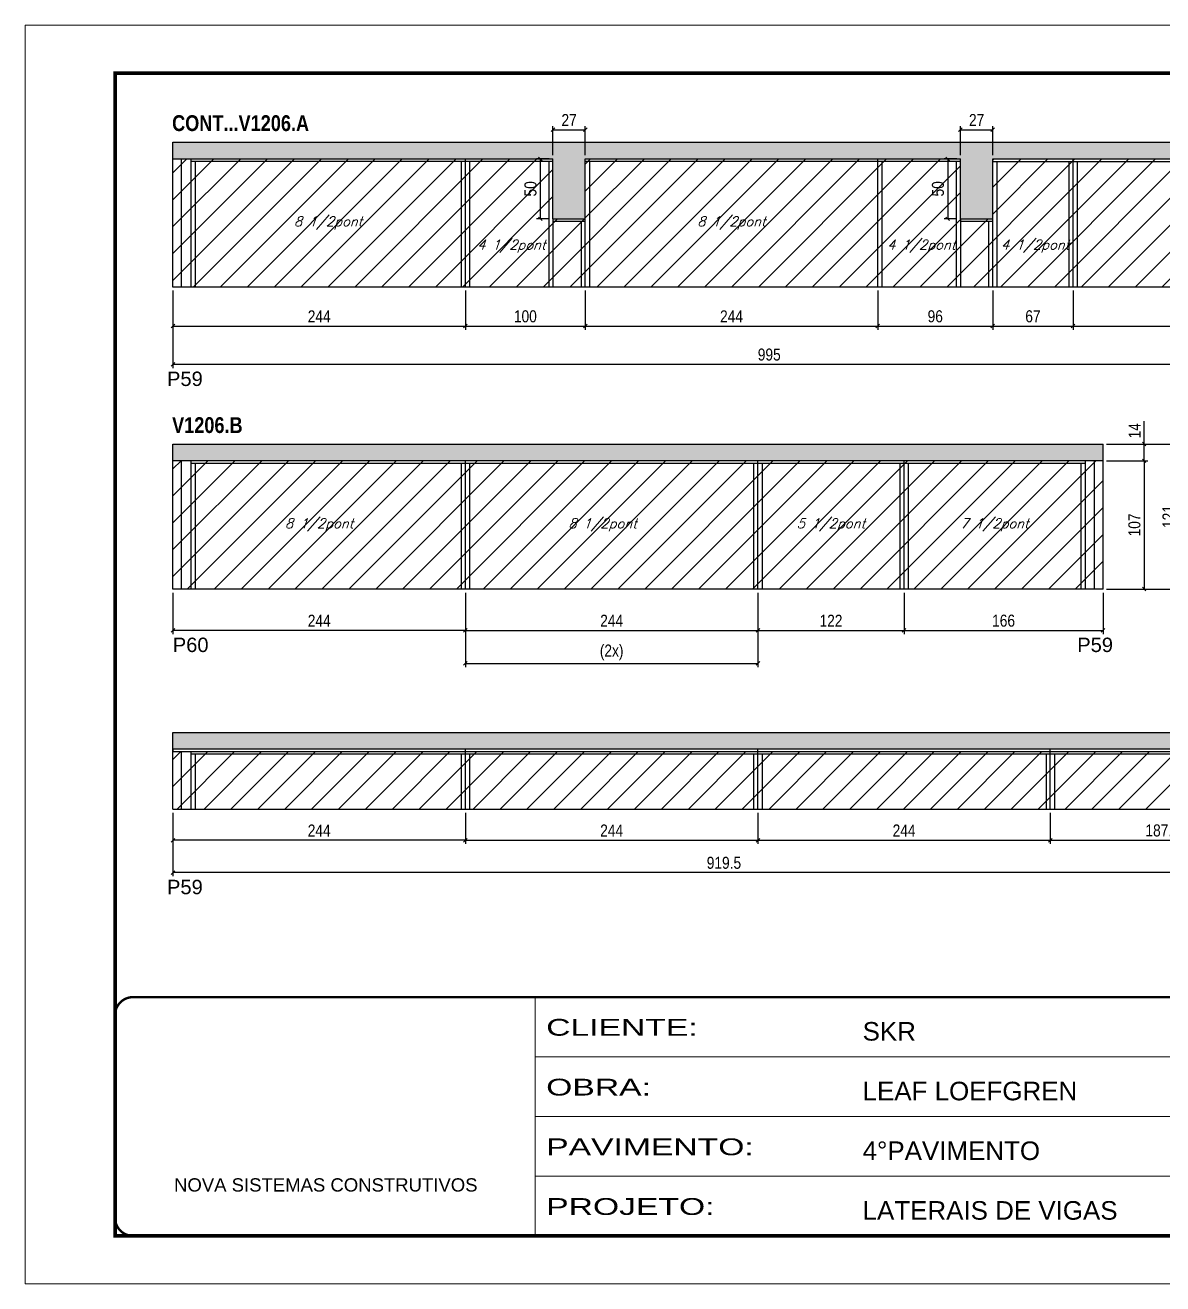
# Model space of a CAD drawing. Extents: x 3309 to 9563, y -2522 to 14608.
# Drawn here: x 3309 to 4259, y 10112 to 11162 of the extents above; entities that cross this region are included whole.
import ezdxf

# ---------------------------------------------------------------- set-up
doc = ezdxf.new("R2010")
doc.units = 0
doc.linetypes.add('CONTINUO', pattern=[0])
doc.linetypes.add('DASHED', pattern=[0.75, 0.5, -0.25])
for name, color, linetype in [('5', 5, 'Continuous'), ('COTA', 241, 'Continuous'), ('NOMENCLATURA', 7, 'Continuous'), ('Painéis', 200, 'Continuous'), ('SARR_2.2x7', 40, 'Continuous'), ('SARR_3.5x7', 81, 'Continuous'), ('texto', 7, 'Continuous')]:
    doc.layers.add(name, color=color, linetype=linetype)
for name, color, linetype, lineweight in [('Folhas', 255, 'Continuous', 9), ('Hachura', 251, 'Continuous', 9), ('SARRAFO DE PRESSAO', 251, 'DASHED', 9)]:
    doc.layers.add(name, color=color, linetype=linetype, lineweight=lineweight)
doc.styles.add('ARIAL', font='arial.ttf')
doc.styles.add('COTA TECNICA', font='techl___.ttf', dxfattribs={"height": 10})
doc.styles.add('Romans', font='romans.shx')
doc.styles.get("Standard").update_dxf_attribs({"font": 'arial.ttf'})
doc.styles.add('TECNICA', font='techb___.ttf', dxfattribs={"height": 10})
doc.styles.add('Tecnologia', font='')
doc.styles.get('Tecnologia').set_extended_font_data('Forgotten Futurist')
doc.dimstyles.new('PAINEL', dxfattribs={"dimtxt": 10, "dimasz": 3, "dimexe": 3, "dimexo": 3, "dimgap": 3, "dimtad": 1, "dimdec": 1, "dimzin": 12, "dimdsep": 46, "dimtxsty": 'COTA TECNICA', "dimblk1": 'OBLIQUE', "dimblk2": 'OBLIQUE', "dimsah": 1, "dimcen": 0.9, "dimclrd": 4, "dimclre": 4, "dimclrt": 240, "dimadec": 1, "dimazin": 3, "dimtfac": 1, "dimtdec": 1, "dimtmove": 0, "dimatfit": 3, "dimfxl": 1, "dimtolj": 1, "dimtzin": 12, "dimarcsym": 0})
pattern_1 = [(45, (-3183.5, 0), (-11.22532, 11.22532), [])]

# ---------------------------------------------------------------- blocks, each defined once
blk = doc.blocks.new('9999999999')
at = {"color": 30, "linetype": 'CONTINUO'}
for p, q in [((98564.6, 34230.2), (98564.6, 34429.4)), ((98564.6, 34379.6), (99584, 34379.6)), ((98564.6, 34329.8), (99488, 34329.8)), ((98564.6, 34280), (99488, 34280))]:
    blk.add_line(p, q, dxfattribs=at)
at = {"color": 30, "linetype": 'CONTINUO', "const_width": 2}
blk.add_lwpolyline([(99584, 34230.2), (99584, 34414.4, 0.414214), (99569, 34429.4), (98229, 34429.4, 0.414214), (98214, 34414.4), (98214, 34245.2, 0.414214), (98229, 34230.2), (99584, 34230.2)], format="xyb", dxfattribs=at)
at = {"layer": 'Folhas'}
blk.add_lwpolyline([(98139, 34190.2), (99624, 34190.2), (99624, 35240.2), (98139, 35240.2)], close=True, dxfattribs=at)
at = {"layer": 'Folhas', "color": 30, "const_width": 3}
blk.add_lwpolyline([(98214, 34230.2), (99584, 34230.2), (99584, 35200.2), (98214, 35200.2)], close=True, dxfattribs=at)
at = {"color": 7, "linetype": 'Continuous', "ltscale": 5, "style": 'ARIAL'}
for s, height, p in [('SKR', 15.48, (98837.7, 34393.1)), ('LEAF LOEFGREN', 15.483, (98837.7, 34343.3)), ('4°PAVIMENTO', 15.483, (98837.7, 34293.5)), ('NOVA SISTEMAS CONSTRUTIVOS', 11.059, (98263.2, 34267.2)), ('LATERAIS DE VIGAS', 15.483, (98837.7, 34243.7))]:
    blk.add_text(s, height=height, dxfattribs=at).set_placement(p)
at = {"layer": 'Folhas', "color": 7, "style": 'Tecnologia', "width": 1.5}
for s, p in [('CLIENTE:', (98573.7, 34397.2)), ('OBRA:', (98573.7, 34347.3)), ('PAVIMENTO:', (98573.7, 34297.5)), ('PROJETO:', (98573.7, 34247.7))]:
    blk.add_text(s, height=14, dxfattribs=at).set_placement(p)
blk = doc.blocks.new('_Oblique')
at = {"color": 0, "linetype": 'ByBlock', "lineweight": -2}
blk.add_line((-0.5, -0.5), (0.5, 0.5), dxfattribs=at)
blk = doc.blocks.new('*D306')
at = {"layer": 'COTA', "color": 4, "lineweight": -2, "transparency": 16777216}
for p, q in [((3432.7, 10940.7), (3432.7, 10908.1)), ((3676.7, 10940.7), (3676.7, 10908.1)), ((3432.7, 10911.1), (3676.7, 10911.1))]:
    blk.add_line(p, q, dxfattribs=at)
at = {"layer": 'Defpoints', "color": 0, "transparency": 16777216}
for p in [(3432.7, 10943.7), (3676.7, 10943.7), (3676.7, 10911.1)]:
    blk.add_point(p, dxfattribs=at)
at = {"layer": 'COTA', "color": 4, "lineweight": -2, "transparency": 16777216, "xscale": 3, "yscale": 3, "zscale": 3, "rotation": 180}
blk.add_blockref('_Oblique', (3432.7, 10911.1), dxfattribs=at)
at = {"layer": 'COTA', "color": 4, "lineweight": -2, "transparency": 16777216, "xscale": 3, "yscale": 3, "zscale": 3}
blk.add_blockref('_Oblique', (3676.7, 10911.1), dxfattribs=at)
at = {"layer": 'COTA', "color": 240, "transparency": 16777216, "insert": (3554.7, 10919.2), "char_height": 10, "attachment_point": 5, "style": 'COTA TECNICA'}
blk.add_mtext('\\A1;244', dxfattribs=at)
blk = doc.blocks.new('*D307')
at = {"layer": 'COTA', "color": 4, "lineweight": -2, "transparency": 16777216}
for p, q in [((3676.7, 10940.7), (3676.7, 10908.1)), ((3776.7, 10940.7), (3776.7, 10908.1)), ((3676.7, 10911.1), (3776.7, 10911.1))]:
    blk.add_line(p, q, dxfattribs=at)
at = {"layer": 'Defpoints', "color": 0, "transparency": 16777216}
for p in [(3676.7, 10943.7), (3776.7, 10943.7), (3776.7, 10911.1)]:
    blk.add_point(p, dxfattribs=at)
at = {"layer": 'COTA', "color": 4, "lineweight": -2, "transparency": 16777216, "xscale": 3, "yscale": 3, "zscale": 3, "rotation": 180}
blk.add_blockref('_Oblique', (3676.7, 10911.1), dxfattribs=at)
at = {"layer": 'COTA', "color": 4, "lineweight": -2, "transparency": 16777216, "xscale": 3, "yscale": 3, "zscale": 3}
blk.add_blockref('_Oblique', (3776.7, 10911.1), dxfattribs=at)
at = {"layer": 'COTA', "color": 240, "transparency": 16777216, "insert": (3726.7, 10919.2), "char_height": 10, "attachment_point": 5, "style": 'COTA TECNICA'}
blk.add_mtext('\\A1;100', dxfattribs=at)
blk = doc.blocks.new('*D308')
at = {"layer": 'COTA', "color": 4, "lineweight": -2, "transparency": 16777216}
for p, q in [((3776.7, 10940.7), (3776.7, 10908.1)), ((4020.7, 10940.7), (4020.7, 10908.1)), ((3776.7, 10911.1), (4020.7, 10911.1))]:
    blk.add_line(p, q, dxfattribs=at)
at = {"layer": 'Defpoints', "color": 0, "transparency": 16777216}
for p in [(3776.7, 10943.7), (4020.7, 10943.7), (4020.7, 10911.1)]:
    blk.add_point(p, dxfattribs=at)
at = {"layer": 'COTA', "color": 4, "lineweight": -2, "transparency": 16777216, "xscale": 3, "yscale": 3, "zscale": 3, "rotation": 180}
blk.add_blockref('_Oblique', (3776.7, 10911.1), dxfattribs=at)
at = {"layer": 'COTA', "color": 4, "lineweight": -2, "transparency": 16777216, "xscale": 3, "yscale": 3, "zscale": 3}
blk.add_blockref('_Oblique', (4020.7, 10911.1), dxfattribs=at)
at = {"layer": 'COTA', "color": 240, "transparency": 16777216, "insert": (3898.7, 10919.2), "char_height": 10, "attachment_point": 5, "style": 'COTA TECNICA'}
blk.add_mtext('\\A1;244', dxfattribs=at)
blk = doc.blocks.new('*D309')
at = {"layer": 'COTA', "color": 4, "lineweight": -2, "transparency": 16777216}
for p, q in [((4020.7, 10940.7), (4020.7, 10908.1)), ((4116.7, 10940.7), (4116.7, 10908.1)), ((4020.7, 10911.1), (4116.7, 10911.1))]:
    blk.add_line(p, q, dxfattribs=at)
at = {"layer": 'Defpoints', "color": 0, "transparency": 16777216}
for p in [(4020.7, 10943.7), (4116.7, 10943.7), (4116.7, 10911.1)]:
    blk.add_point(p, dxfattribs=at)
at = {"layer": 'COTA', "color": 4, "lineweight": -2, "transparency": 16777216, "xscale": 3, "yscale": 3, "zscale": 3, "rotation": 180}
blk.add_blockref('_Oblique', (4020.7, 10911.1), dxfattribs=at)
at = {"layer": 'COTA', "color": 4, "lineweight": -2, "transparency": 16777216, "xscale": 3, "yscale": 3, "zscale": 3}
blk.add_blockref('_Oblique', (4116.7, 10911.1), dxfattribs=at)
at = {"layer": 'COTA', "color": 240, "transparency": 16777216, "insert": (4068.7, 10919.2), "char_height": 10, "attachment_point": 5, "style": 'COTA TECNICA'}
blk.add_mtext('\\A1;96', dxfattribs=at)
blk = doc.blocks.new('*D310')
at = {"layer": 'COTA', "color": 4, "lineweight": -2, "transparency": 16777216}
for p, q in [((4116.7, 10940.7), (4116.7, 10908.1)), ((4183.7, 10940.7), (4183.7, 10908.1)), ((4116.7, 10911.1), (4183.7, 10911.1))]:
    blk.add_line(p, q, dxfattribs=at)
at = {"layer": 'Defpoints', "color": 0, "transparency": 16777216}
for p in [(4116.7, 10943.7), (4183.7, 10943.7), (4183.7, 10911.1)]:
    blk.add_point(p, dxfattribs=at)
at = {"layer": 'COTA', "color": 4, "lineweight": -2, "transparency": 16777216, "xscale": 3, "yscale": 3, "zscale": 3, "rotation": 180}
blk.add_blockref('_Oblique', (4116.7, 10911.1), dxfattribs=at)
at = {"layer": 'COTA', "color": 4, "lineweight": -2, "transparency": 16777216, "xscale": 3, "yscale": 3, "zscale": 3}
blk.add_blockref('_Oblique', (4183.7, 10911.1), dxfattribs=at)
at = {"layer": 'COTA', "color": 240, "transparency": 16777216, "insert": (4150.2, 10919.2), "char_height": 10, "attachment_point": 5, "style": 'COTA TECNICA'}
blk.add_mtext('\\A1;67', dxfattribs=at)
blk = doc.blocks.new('*D311')
at = {"layer": 'COTA', "color": 4, "lineweight": -2, "transparency": 16777216}
for p, q in [((4183.7, 10940.7), (4183.7, 10908.1)), ((4427.7, 10940.7), (4427.7, 10908.1)), ((4183.7, 10911.1), (4427.7, 10911.1))]:
    blk.add_line(p, q, dxfattribs=at)
at = {"layer": 'Defpoints', "color": 0, "transparency": 16777216}
for p in [(4183.7, 10943.7), (4427.7, 10943.7), (4427.7, 10911.1)]:
    blk.add_point(p, dxfattribs=at)
at = {"layer": 'COTA', "color": 4, "lineweight": -2, "transparency": 16777216, "xscale": 3, "yscale": 3, "zscale": 3, "rotation": 180}
blk.add_blockref('_Oblique', (4183.7, 10911.1), dxfattribs=at)
at = {"layer": 'COTA', "color": 4, "lineweight": -2, "transparency": 16777216, "xscale": 3, "yscale": 3, "zscale": 3}
blk.add_blockref('_Oblique', (4427.7, 10911.1), dxfattribs=at)
at = {"layer": 'COTA', "color": 240, "transparency": 16777216, "insert": (4305.7, 10919.2), "char_height": 10, "attachment_point": 5, "style": 'COTA TECNICA'}
blk.add_mtext('\\A1;244', dxfattribs=at)
blk = doc.blocks.new('*D312')
at = {"layer": 'COTA', "color": 4, "lineweight": -2, "transparency": 16777216}
for p, q in [((3432.7, 10940.7), (3432.7, 10876.1)), ((4427.7, 10940.7), (4427.7, 10876.1)), ((4427.7, 10879.1), (3432.7, 10879.1))]:
    blk.add_line(p, q, dxfattribs=at)
at = {"layer": 'Defpoints', "color": 0, "transparency": 16777216}
for p in [(3432.7, 10943.7), (4427.7, 10943.7), (3432.7, 10879.1)]:
    blk.add_point(p, dxfattribs=at)
at = {"layer": 'COTA', "color": 4, "lineweight": -2, "transparency": 16777216, "xscale": 3, "yscale": 3, "zscale": 3, "rotation": 180}
blk.add_blockref('_Oblique', (3432.7, 10879.1), dxfattribs=at)
at = {"layer": 'COTA', "color": 4, "lineweight": -2, "transparency": 16777216, "xscale": 3, "yscale": 3, "zscale": 3}
blk.add_blockref('_Oblique', (4427.7, 10879.1), dxfattribs=at)
at = {"layer": 'COTA', "color": 240, "transparency": 16777216, "insert": (3930.2, 10887.3), "char_height": 10, "attachment_point": 5, "style": 'COTA TECNICA'}
blk.add_mtext('\\A1;995', dxfattribs=at)
blk = doc.blocks.new('*D316')
at = {"layer": 'COTA', "color": 4, "lineweight": -2, "transparency": 16777216}
for p, q in [((3749.7, 11053.6), (3749.7, 11077.9)), ((3776.7, 11053.6), (3776.7, 11077.9)), ((3749.7, 11074.9), (3776.7, 11074.9))]:
    blk.add_line(p, q, dxfattribs=at)
at = {"layer": 'Defpoints', "color": 0, "transparency": 16777216}
for p in [(3776.7, 11074.9), (3749.7, 11050.6), (3776.7, 11050.6)]:
    blk.add_point(p, dxfattribs=at)
at = {"layer": 'COTA', "color": 4, "lineweight": -2, "transparency": 16777216, "xscale": 3, "yscale": 3, "zscale": 3, "rotation": 180}
blk.add_blockref('_Oblique', (3749.7, 11074.9), dxfattribs=at)
at = {"layer": 'COTA', "color": 4, "lineweight": -2, "transparency": 16777216, "xscale": 3, "yscale": 3, "zscale": 3}
blk.add_blockref('_Oblique', (3776.7, 11074.9), dxfattribs=at)
at = {"layer": 'COTA', "color": 240, "transparency": 16777216, "insert": (3763.2, 11083), "char_height": 10, "attachment_point": 5, "style": 'COTA TECNICA'}
blk.add_mtext('\\A1;27', dxfattribs=at)
blk = doc.blocks.new('*D317')
at = {"layer": 'COTA', "color": 4, "lineweight": -2, "transparency": 16777216}
for p, q in [((3746.7, 11050.6), (3736.1, 11050.6)), ((3739.1, 11050.6), (3739.1, 11000.6)), ((3746.7, 11000.6), (3736.1, 11000.6))]:
    blk.add_line(p, q, dxfattribs=at)
at = {"layer": 'Defpoints', "color": 0, "transparency": 16777216}
for p in [(3749.7, 11050.6), (3739.1, 11000.6), (3749.7, 11000.6)]:
    blk.add_point(p, dxfattribs=at)
at = {"layer": 'COTA', "color": 4, "lineweight": -2, "transparency": 16777216, "xscale": 3, "yscale": 3, "zscale": 3}
for p, rotation in [((3739.1, 11050.6), 90), ((3739.1, 11000.6), 270)]:
    blk.add_blockref('_Oblique', p, dxfattribs=dict(at, rotation=rotation))
at = {"layer": 'COTA', "color": 240, "transparency": 16777216, "insert": (3731, 11025.6), "char_height": 10, "attachment_point": 5, "rotation": 90, "style": 'COTA TECNICA'}
blk.add_mtext('\\A1;50', dxfattribs=at)
blk = doc.blocks.new('*D318')
at = {"layer": 'COTA', "color": 4, "lineweight": -2, "transparency": 16777216}
for p, q in [((4089.7, 11053.6), (4089.7, 11077.9)), ((4116.7, 11053.6), (4116.7, 11077.9)), ((4089.7, 11074.9), (4116.7, 11074.9))]:
    blk.add_line(p, q, dxfattribs=at)
at = {"layer": 'Defpoints', "color": 0, "transparency": 16777216}
for p in [(4116.7, 11074.9), (4089.7, 11050.6), (4116.7, 11050.6)]:
    blk.add_point(p, dxfattribs=at)
at = {"layer": 'COTA', "color": 4, "lineweight": -2, "transparency": 16777216, "xscale": 3, "yscale": 3, "zscale": 3, "rotation": 180}
blk.add_blockref('_Oblique', (4089.7, 11074.9), dxfattribs=at)
at = {"layer": 'COTA', "color": 4, "lineweight": -2, "transparency": 16777216, "xscale": 3, "yscale": 3, "zscale": 3}
blk.add_blockref('_Oblique', (4116.7, 11074.9), dxfattribs=at)
at = {"layer": 'COTA', "color": 240, "transparency": 16777216, "insert": (4103.2, 11083), "char_height": 10, "attachment_point": 5, "style": 'COTA TECNICA'}
blk.add_mtext('\\A1;27', dxfattribs=at)
blk = doc.blocks.new('*D319')
at = {"layer": 'COTA', "color": 4, "lineweight": -2, "transparency": 16777216}
for p, q in [((4086.7, 11050.6), (4076.1, 11050.6)), ((4079.1, 11050.6), (4079.1, 11000.6)), ((4086.7, 11000.6), (4076.1, 11000.6))]:
    blk.add_line(p, q, dxfattribs=at)
at = {"layer": 'Defpoints', "color": 0, "transparency": 16777216}
for p in [(4089.7, 11050.6), (4079.1, 11000.6), (4089.7, 11000.6)]:
    blk.add_point(p, dxfattribs=at)
at = {"layer": 'COTA', "color": 4, "lineweight": -2, "transparency": 16777216, "xscale": 3, "yscale": 3, "zscale": 3}
for p, rotation in [((4079.1, 11050.6), 90), ((4079.1, 11000.6), 270)]:
    blk.add_blockref('_Oblique', p, dxfattribs=dict(at, rotation=rotation))
at = {"layer": 'COTA', "color": 240, "transparency": 16777216, "insert": (4071, 11025.6), "char_height": 10, "attachment_point": 5, "rotation": 90, "style": 'COTA TECNICA'}
blk.add_mtext('\\A1;50', dxfattribs=at)
blk = doc.blocks.new('*D320')
at = {"layer": 'COTA', "color": 4, "linetype": 'ByBlock', "lineweight": -2, "transparency": 16777216}
for p, q in [((3432.7, 10688.7), (3432.7, 10654.2)), ((3676.7, 10688.7), (3676.7, 10654.2)), ((3676.7, 10657.2), (3432.7, 10657.2))]:
    blk.add_line(p, q, dxfattribs=at)
at = {"layer": 'Defpoints', "color": 0, "linetype": 'ByBlock', "transparency": 16777216}
for p in [(3432.7, 10691.7), (3676.7, 10691.7), (3432.7, 10657.2)]:
    blk.add_point(p, dxfattribs=at)
at = {"layer": 'COTA', "color": 4, "linetype": 'ByBlock', "lineweight": -2, "transparency": 16777216, "xscale": 3, "yscale": 3, "zscale": 3, "rotation": 180}
blk.add_blockref('_Oblique', (3432.7, 10657.2), dxfattribs=at)
at = {"layer": 'COTA', "color": 4, "linetype": 'ByBlock', "lineweight": -2, "transparency": 16777216, "xscale": 3, "yscale": 3, "zscale": 3}
blk.add_blockref('_Oblique', (3676.7, 10657.2), dxfattribs=at)
at = {"layer": 'COTA', "color": 240, "linetype": 'ByBlock', "transparency": 16777216, "insert": (3554.7, 10665.3), "char_height": 10, "attachment_point": 5, "style": 'COTA TECNICA'}
blk.add_mtext('\\A1;244', dxfattribs=at)
blk = doc.blocks.new('*D321')
at = {"layer": 'COTA', "color": 4, "lineweight": -2, "transparency": 16777216}
for p, q in [((3676.7, 10688.7), (3676.7, 10654.2)), ((3920.7, 10688.7), (3920.7, 10654.2)), ((3676.7, 10657.2), (3920.7, 10657.2))]:
    blk.add_line(p, q, dxfattribs=at)
at = {"layer": 'Defpoints', "color": 0, "transparency": 16777216}
for p in [(3676.7, 10691.7, 0), (3920.7, 10691.7, 0), (3920.7, 10657.2)]:
    blk.add_point(p, dxfattribs=at)
at = {"layer": 'COTA', "color": 4, "lineweight": -2, "transparency": 16777216, "xscale": 3, "yscale": 3, "zscale": 3, "rotation": 180}
blk.add_blockref('_Oblique', (3676.7, 10657.2), dxfattribs=at)
at = {"layer": 'COTA', "color": 4, "lineweight": -2, "transparency": 16777216, "xscale": 3, "yscale": 3, "zscale": 3}
blk.add_blockref('_Oblique', (3920.7, 10657.2), dxfattribs=at)
at = {"layer": 'COTA', "color": 240, "transparency": 16777216, "insert": (3798.7, 10665.3), "char_height": 10, "attachment_point": 5, "style": 'COTA TECNICA'}
blk.add_mtext('\\A1;244', dxfattribs=at)
blk = doc.blocks.new('*D322')
at = {"layer": 'COTA', "color": 4, "lineweight": -2, "transparency": 16777216}
for p, q in [((4211.7, 10812.7), (4274.4, 10812.7)), ((4271.4, 10812.7), (4271.4, 10691.7)), ((4211.7, 10691.7), (4274.4, 10691.7))]:
    blk.add_line(p, q, dxfattribs=at)
at = {"layer": 'Defpoints', "color": 0, "transparency": 16777216}
for p in [(4208.7, 10812.7, 0), (4208.7, 10691.7, 0), (4271.4, 10691.7)]:
    blk.add_point(p, dxfattribs=at)
at = {"layer": 'COTA', "color": 4, "lineweight": -2, "transparency": 16777216, "xscale": 3, "yscale": 3, "zscale": 3}
for p, rotation in [((4271.4, 10812.7), 90), ((4271.4, 10691.7), 270)]:
    blk.add_blockref('_Oblique', p, dxfattribs=dict(at, rotation=rotation))
at = {"layer": 'COTA', "color": 240, "transparency": 16777216, "insert": (4263.3, 10752.2), "char_height": 10, "attachment_point": 5, "rotation": 90, "style": 'COTA TECNICA'}
blk.add_mtext('\\A1;121', dxfattribs=at)
blk = doc.blocks.new('*D323')
at = {"layer": 'COTA', "color": 4, "lineweight": -2, "transparency": 16777216}
for p, q in [((3920.7, 10688.7), (3920.7, 10654.2)), ((4042.7, 10688.7), (4042.7, 10654.2)), ((3920.7, 10657.2), (4042.7, 10657.2))]:
    blk.add_line(p, q, dxfattribs=at)
at = {"layer": 'Defpoints', "color": 0, "transparency": 16777216}
for p in [(3920.7, 10691.7, 0), (4042.7, 10691.7, 0), (4042.7, 10657.2)]:
    blk.add_point(p, dxfattribs=at)
at = {"layer": 'COTA', "color": 4, "lineweight": -2, "transparency": 16777216, "xscale": 3, "yscale": 3, "zscale": 3, "rotation": 180}
blk.add_blockref('_Oblique', (3920.7, 10657.2), dxfattribs=at)
at = {"layer": 'COTA', "color": 4, "lineweight": -2, "transparency": 16777216, "xscale": 3, "yscale": 3, "zscale": 3}
blk.add_blockref('_Oblique', (4042.7, 10657.2), dxfattribs=at)
at = {"layer": 'COTA', "color": 240, "transparency": 16777216, "insert": (3981.7, 10665.3), "char_height": 10, "attachment_point": 5, "style": 'COTA TECNICA'}
blk.add_mtext('\\A1;122', dxfattribs=at)
blk = doc.blocks.new('*D324')
at = {"layer": 'COTA', "color": 4, "lineweight": -2, "transparency": 16777216}
for p, q in [((4211.7, 10798.7), (4246, 10798.7)), ((4243, 10798.7), (4243, 10691.7)), ((4211.7, 10691.7), (4246, 10691.7))]:
    blk.add_line(p, q, dxfattribs=at)
at = {"layer": 'Defpoints', "color": 0, "transparency": 16777216}
for p in [(4208.7, 10798.7, 0), (4208.7, 10691.7, 0), (4243, 10691.7)]:
    blk.add_point(p, dxfattribs=at)
at = {"layer": 'COTA', "color": 4, "lineweight": -2, "transparency": 16777216, "xscale": 3, "yscale": 3, "zscale": 3}
for p, rotation in [((4243, 10798.7), 90), ((4243, 10691.7), 270)]:
    blk.add_blockref('_Oblique', p, dxfattribs=dict(at, rotation=rotation))
at = {"layer": 'COTA', "color": 240, "transparency": 16777216, "insert": (4234.9, 10745.2), "char_height": 10, "attachment_point": 5, "rotation": 90, "style": 'COTA TECNICA'}
blk.add_mtext('\\A1;107', dxfattribs=at)
blk = doc.blocks.new('*D325')
at = {"layer": 'COTA', "color": 4, "lineweight": -2, "transparency": 16777216}
for p, q in [((4243, 10812.7), (4243, 10831.8)), ((4211.7, 10812.7), (4246, 10812.7)), ((4243, 10798.7), (4243, 10812.7)), ((4211.7, 10798.7), (4246, 10798.7))]:
    blk.add_line(p, q, dxfattribs=at)
at = {"layer": 'Defpoints', "color": 0, "transparency": 16777216}
for p in [(4208.7, 10812.7, 0), (4243, 10812.7), (4208.7, 10798.7, 0)]:
    blk.add_point(p, dxfattribs=at)
at = {"layer": 'COTA', "color": 4, "lineweight": -2, "transparency": 16777216, "xscale": 3, "yscale": 3, "zscale": 3}
for p, rotation in [((4243, 10812.7), 90), ((4243, 10798.7), 270)]:
    blk.add_blockref('_Oblique', p, dxfattribs=dict(at, rotation=rotation))
at = {"layer": 'COTA', "color": 240, "transparency": 16777216, "insert": (4235, 10823.8), "char_height": 10, "attachment_point": 5, "rotation": 90, "style": 'COTA TECNICA'}
blk.add_mtext('\\A1;14', dxfattribs=at)
blk = doc.blocks.new('*D326')
at = {"layer": 'COTA', "color": 4, "lineweight": -2, "transparency": 16777216}
for p, q in [((3676.7, 10688.7), (3676.7, 10626.7)), ((3920.7, 10688.7), (3920.7, 10626.7)), ((3676.7, 10629.7), (3920.7, 10629.7))]:
    blk.add_line(p, q, dxfattribs=at)
at = {"layer": 'Defpoints', "color": 0, "transparency": 16777216}
for p in [(3676.7, 10691.7), (3920.7, 10691.7), (3920.7, 10629.7)]:
    blk.add_point(p, dxfattribs=at)
at = {"layer": 'COTA', "color": 4, "lineweight": -2, "transparency": 16777216, "xscale": 3, "yscale": 3, "zscale": 3, "rotation": 180}
blk.add_blockref('_Oblique', (3676.7, 10629.7), dxfattribs=at)
at = {"layer": 'COTA', "color": 4, "lineweight": -2, "transparency": 16777216, "xscale": 3, "yscale": 3, "zscale": 3}
blk.add_blockref('_Oblique', (3920.7, 10629.7), dxfattribs=at)
at = {"layer": 'COTA', "color": 240, "transparency": 16777216, "insert": (3798.7, 10638.9), "char_height": 10, "attachment_point": 5, "style": 'COTA TECNICA'}
blk.add_mtext('\\A1;(2x)', dxfattribs=at)
blk = doc.blocks.new('*D327')
at = {"layer": 'COTA', "color": 4, "lineweight": -2, "transparency": 16777216}
for p, q in [((4042.7, 10688.7), (4042.7, 10654.2)), ((4208.7, 10688.7), (4208.7, 10654.2)), ((4042.7, 10657.2), (4208.7, 10657.2))]:
    blk.add_line(p, q, dxfattribs=at)
at = {"layer": 'Defpoints', "color": 0, "transparency": 16777216}
for p in [(4042.7, 10691.7), (4208.7, 10691.7), (4208.7, 10657.2)]:
    blk.add_point(p, dxfattribs=at)
at = {"layer": 'COTA', "color": 4, "lineweight": -2, "transparency": 16777216, "xscale": 3, "yscale": 3, "zscale": 3, "rotation": 180}
blk.add_blockref('_Oblique', (4042.7, 10657.2), dxfattribs=at)
at = {"layer": 'COTA', "color": 4, "lineweight": -2, "transparency": 16777216, "xscale": 3, "yscale": 3, "zscale": 3}
blk.add_blockref('_Oblique', (4208.7, 10657.2), dxfattribs=at)
at = {"layer": 'COTA', "color": 240, "transparency": 16777216, "insert": (4125.7, 10665.3), "char_height": 10, "attachment_point": 5, "style": 'COTA TECNICA'}
blk.add_mtext('\\A1;166', dxfattribs=at)
blk = doc.blocks.new('*D328')
at = {"layer": 'COTA', "color": 4, "linetype": 'ByBlock', "lineweight": -2, "transparency": 16777216}
for p, q in [((3432.7, 10505.1), (3432.7, 10479.2)), ((3676.7, 10505.1), (3676.7, 10479.2)), ((3676.7, 10482.2), (3432.7, 10482.2))]:
    blk.add_line(p, q, dxfattribs=at)
at = {"layer": 'Defpoints', "color": 0, "linetype": 'ByBlock', "transparency": 16777216}
for p in [(3432.7, 10508.1), (3676.7, 10508.1), (3432.7, 10482.2)]:
    blk.add_point(p, dxfattribs=at)
at = {"layer": 'COTA', "color": 4, "linetype": 'ByBlock', "lineweight": -2, "transparency": 16777216, "xscale": 3, "yscale": 3, "zscale": 3, "rotation": 180}
blk.add_blockref('_Oblique', (3432.7, 10482.2), dxfattribs=at)
at = {"layer": 'COTA', "color": 4, "linetype": 'ByBlock', "lineweight": -2, "transparency": 16777216, "xscale": 3, "yscale": 3, "zscale": 3}
blk.add_blockref('_Oblique', (3676.7, 10482.2), dxfattribs=at)
at = {"layer": 'COTA', "color": 240, "linetype": 'ByBlock', "transparency": 16777216, "insert": (3554.7, 10490.3), "char_height": 10, "attachment_point": 5, "style": 'COTA TECNICA'}
blk.add_mtext('\\A1;244', dxfattribs=at)
blk = doc.blocks.new('*D329')
at = {"layer": 'COTA', "color": 4, "lineweight": -2, "transparency": 16777216}
for p, q in [((3676.7, 10505.1), (3676.7, 10479.2)), ((3920.7, 10505.1), (3920.7, 10479.2)), ((3676.7, 10482.2), (3920.7, 10482.2))]:
    blk.add_line(p, q, dxfattribs=at)
at = {"layer": 'Defpoints', "color": 0, "transparency": 16777216}
for p in [(3676.7, 10508.1, 0), (3920.7, 10508.1, 0), (3920.7, 10482.2)]:
    blk.add_point(p, dxfattribs=at)
at = {"layer": 'COTA', "color": 4, "lineweight": -2, "transparency": 16777216, "xscale": 3, "yscale": 3, "zscale": 3, "rotation": 180}
blk.add_blockref('_Oblique', (3676.7, 10482.2), dxfattribs=at)
at = {"layer": 'COTA', "color": 4, "lineweight": -2, "transparency": 16777216, "xscale": 3, "yscale": 3, "zscale": 3}
blk.add_blockref('_Oblique', (3920.7, 10482.2), dxfattribs=at)
at = {"layer": 'COTA', "color": 240, "transparency": 16777216, "insert": (3798.7, 10490.3), "char_height": 10, "attachment_point": 5, "style": 'COTA TECNICA'}
blk.add_mtext('\\A1;244', dxfattribs=at)
blk = doc.blocks.new('*D351')
at = {"layer": 'COTA', "color": 4, "lineweight": -2, "transparency": 16777216}
for p, q in [((3920.7, 10505.1), (3920.7, 10479.2)), ((4164.7, 10505.1), (4164.7, 10479.2)), ((3920.7, 10482.2), (4164.7, 10482.2))]:
    blk.add_line(p, q, dxfattribs=at)
at = {"layer": 'Defpoints', "color": 0, "transparency": 16777216}
for p in [(3920.7, 10508.1, 0), (4164.7, 10508.1, 0), (4164.7, 10482.2)]:
    blk.add_point(p, dxfattribs=at)
at = {"layer": 'COTA', "color": 4, "lineweight": -2, "transparency": 16777216, "xscale": 3, "yscale": 3, "zscale": 3, "rotation": 180}
blk.add_blockref('_Oblique', (3920.7, 10482.2), dxfattribs=at)
at = {"layer": 'COTA', "color": 4, "lineweight": -2, "transparency": 16777216, "xscale": 3, "yscale": 3, "zscale": 3}
blk.add_blockref('_Oblique', (4164.7, 10482.2), dxfattribs=at)
at = {"layer": 'COTA', "color": 240, "transparency": 16777216, "insert": (4042.7, 10490.3), "char_height": 10, "attachment_point": 5, "style": 'COTA TECNICA'}
blk.add_mtext('\\A1;244', dxfattribs=at)
blk = doc.blocks.new('*D354')
at = {"layer": 'COTA', "color": 4, "lineweight": -2, "transparency": 16777216}
for p, q in [((3432.7, 10505.1), (3432.7, 10452.2)), ((4352.2, 10505.1), (4352.2, 10452.2)), ((4352.2, 10455.2), (3432.7, 10455.2))]:
    blk.add_line(p, q, dxfattribs=at)
at = {"layer": 'Defpoints', "color": 0, "transparency": 16777216}
for p in [(3432.7, 10508.1), (4352.2, 10508.1), (3432.7, 10455.2)]:
    blk.add_point(p, dxfattribs=at)
at = {"layer": 'COTA', "color": 4, "lineweight": -2, "transparency": 16777216, "xscale": 3, "yscale": 3, "zscale": 3, "rotation": 180}
blk.add_blockref('_Oblique', (3432.7, 10455.2), dxfattribs=at)
at = {"layer": 'COTA', "color": 4, "lineweight": -2, "transparency": 16777216, "xscale": 3, "yscale": 3, "zscale": 3}
blk.add_blockref('_Oblique', (4352.2, 10455.2), dxfattribs=at)
at = {"layer": 'COTA', "color": 240, "transparency": 16777216, "insert": (3892.4, 10463.3), "char_height": 10, "attachment_point": 5, "style": 'COTA TECNICA'}
blk.add_mtext('\\A1;919.5', dxfattribs=at)
blk = doc.blocks.new('*D355')
at = {"layer": 'COTA', "color": 4, "lineweight": -2, "transparency": 16777216}
for p, q in [((4164.7, 10505.1), (4164.7, 10479.2)), ((4352.2, 10505.1), (4352.2, 10479.2)), ((4164.7, 10482.2), (4352.2, 10482.2))]:
    blk.add_line(p, q, dxfattribs=at)
at = {"layer": 'Defpoints', "color": 0, "transparency": 16777216}
for p in [(4164.7, 10508.1), (4352.2, 10508.1), (4352.2, 10482.2)]:
    blk.add_point(p, dxfattribs=at)
at = {"layer": 'COTA', "color": 4, "lineweight": -2, "transparency": 16777216, "xscale": 3, "yscale": 3, "zscale": 3, "rotation": 180}
blk.add_blockref('_Oblique', (4164.7, 10482.2), dxfattribs=at)
at = {"layer": 'COTA', "color": 4, "lineweight": -2, "transparency": 16777216, "xscale": 3, "yscale": 3, "zscale": 3}
blk.add_blockref('_Oblique', (4352.2, 10482.2), dxfattribs=at)
at = {"layer": 'COTA', "color": 240, "transparency": 16777216, "insert": (4258.4, 10490.3), "char_height": 10, "attachment_point": 5, "style": 'COTA TECNICA'}
blk.add_mtext('\\A1;187.5', dxfattribs=at)

msp = doc.modelspace()

# ---------------------------------------------------------------- hatches: boundary and pattern name
at = {"layer": 'COTA'}
h = msp.add_hatch(dxfattribs=at)
h.set_pattern_fill('AR-CONC', color=256, scale=0.03)
h.set_pattern_definition([(50, (-4888.5295, 0), (5.4655401, -0.4781726), [0.5715, -6.2865]), (355, (-4888.5295, 0), (-1.0573026, 5.7317054), [0.4572, -5.0292175]), (100.451445, (-4888.074, -0.04), (4.4082374, 5.2535326), [0.4857003, -5.3427073]), (46.1842, (-4888.5295, 1.524), (8.1323712, -1.2612698), [0.85725, -9.42975]), (96.63556, (-4887.852, 1.419), (7.122124, 7.4227837), [0.7285507, -8.0140682]), (351.18415, (-4888.5295, 1.524), (7.122124, 7.4227837), [0.685799, -7.543792]), (21, (-4887.7675, 1.143), (4.5484317, -3.067956), [0.5715, -6.2865]), (326, (-4887.7675, 1.143), (1.8540609, 5.525639), [0.4572, -5.0292]), (71.451445, (-4887.3884, 0.8873), (6.4024926, 2.457683), [0.4857003, -5.3426981]), (37.5, (-4888.5295, 0), (0.0926581, 2.53665117), [0, -4.96824, 0, -5.1054, 0, -5.04825]), (7.5, (-4888.5295, 0), (2.0045899, 3.00541724), [0, -2.91084, 0, -4.85394, 0, -1.92405]), (327.5, (-4890.2287, 0), (4.06771786, -0.17186232), [0, -1.905, 0, -5.9436, 0, -7.8867]), (317.5, (-4890.9907, 0), (4.4438754, 0.7627947), [0, -2.4765, 0, -3.94716, 0, -5.6007])])
h.paths.add_polyline_path([(4089.69, 11000.62), (4116.69, 11000.62), (4116.69, 11050.62), (4427.69, 11050.62), (4427.69, 11064.62), (3432.69, 11064.62), (3432.69, 11050.62), (3749.69, 11050.62), (3749.69, 11000.62), (3776.69, 11000.62), (3776.69, 11050.62), (4089.69, 11050.62)])
h = msp.add_hatch(dxfattribs=at)
h.set_pattern_fill('AR-CONC', color=256, scale=0.03)
h.set_pattern_definition([(50, (-3494.054, -2463.291), (5.4655401, -0.4781726), [0.5715, -6.2865]), (355, (-3494.054, -2463.291), (-1.0573026, 5.7317054), [0.4572, -5.0292175]), (100.451445, (-3493.5984, -2463.331), (4.4082374, 5.2535326), [0.4857003, -5.3427073]), (46.1842, (-3494.054, -2461.767), (8.1323712, -1.2612698), [0.85725, -9.42975]), (96.63556, (-3493.376, -2461.872), (7.122124, 7.4227837), [0.7285507, -8.0140682]), (351.18415, (-3494.054, -2461.767), (7.122124, 7.4227837), [0.685799, -7.543792]), (21, (-3493.292, -2462.148), (4.5484317, -3.067956), [0.5715, -6.2865]), (326, (-3493.292, -2462.148), (1.8540609, 5.525639), [0.4572, -5.0292]), (71.451445, (-3492.913, -2462.4037), (6.4024926, 2.457683), [0.4857003, -5.3426981]), (37.5, (-3494.0538, -2463.291), (0.0926581, 2.53665117), [0, -4.96824, 0, -5.1054, 0, -5.04825]), (7.5, (-3494.0538, -2463.291), (2.00458988, 3.00541724), [0, -2.91084, 0, -4.85394, 0, -1.92405]), (327.5, (-3495.753, -2463.291), (4.06771786, -0.17186232), [0, -1.905, 0, -5.9436, 0, -7.8867]), (317.5, (-3496.515, -2463.291), (4.44387544, 0.7627947), [0, -2.4765, 0, -3.94716, 0, -5.6007])])
h.paths.add_polyline_path([(3432.69, 10812.72), (3432.69, 10798.72), (4208.69, 10798.72), (4208.69, 10812.72)])
h = msp.add_hatch(dxfattribs=at)
h.set_pattern_fill('AR-CONC', color=256, scale=0.03)
h.set_pattern_definition([(50, (-3494.054, -2703.8813), (5.4655401, -0.4781726), [0.5715, -6.2865]), (355, (-3494.054, -2703.8813), (-1.0573026, 5.7317054), [0.4572, -5.0292175]), (100.451445, (-3493.5984, -2703.921), (4.4082374, 5.2535326), [0.4857003, -5.3427073]), (46.1842, (-3494.054, -2702.3573), (8.1323712, -1.2612698), [0.85725, -9.42975]), (96.63556, (-3493.376, -2702.4624), (7.122124, 7.4227837), [0.7285507, -8.0140682]), (351.18415, (-3494.054, -2702.357), (7.122124, 7.4227837), [0.685799, -7.543792]), (21, (-3493.292, -2702.7383), (4.5484317, -3.067956), [0.5715, -6.2865]), (326, (-3493.292, -2702.7383), (1.8540609, 5.525639), [0.4572, -5.0292]), (71.451445, (-3492.913, -2702.994), (6.4024926, 2.457683), [0.4857003, -5.3426981]), (37.5, (-3494.0538, -2703.8813), (0.0926581, 2.53665117), [0, -4.96824, 0, -5.1054, 0, -5.04825]), (7.5, (-3494.0538, -2703.8813), (2.00458988, 3.00541724), [0, -2.91084, 0, -4.85394, 0, -1.92405]), (327.5, (-3495.753, -2703.8813), (4.06771786, -0.17186232), [0, -1.905, 0, -5.9436, 0, -7.8867]), (317.5, (-3496.515, -2703.8813), (4.44387544, 0.7627947), [0, -2.4765, 0, -3.94716, 0, -5.6007])])
h.paths.add_polyline_path([(3432.69, 10572.12), (3432.69, 10558.12), (4352.19, 10558.12), (4352.19, 10572.12)])
at = {"layer": 'Hachura'}
h = msp.add_hatch(dxfattribs=at)
h.set_pattern_fill('ANSI31', color=256, scale=5)
h.set_pattern_definition(pattern_1)
h.paths.add_polyline_path([(3676.69, 11050.62), (3432.69, 11050.62), (3432.69, 10943.66), (3676.69, 10943.66)])
h.paths.add_polyline_path([(3776.69, 11000.62), (3749.69, 11000.62), (3749.69, 11050.62), (3676.69, 11050.62), (3676.69, 10943.66), (3776.69, 10943.66)])
h.paths.add_polyline_path([(4020.69, 11050.62), (3776.69, 11050.62), (3776.69, 10943.66), (4020.69, 10943.66)])
h.paths.add_polyline_path([(4116.69, 11000.62), (4089.69, 11000.62), (4089.69, 11050.62), (4020.69, 11050.62), (4020.69, 10943.66), (4116.69, 10943.66)])
h.paths.add_polyline_path([(4183.69, 11050.62), (4116.69, 11050.62), (4116.69, 10943.66), (4183.69, 10943.66)])
h.paths.add_polyline_path([(4427.69, 11050.62), (4183.69, 11050.62), (4183.69, 10943.66), (4427.69, 10943.66)])
h = msp.add_hatch(dxfattribs=at)
h.set_pattern_fill('ANSI31', color=256, scale=5)
h.set_pattern_definition(pattern_1)
h.paths.add_polyline_path([(3676.69, 10798.72), (3432.69, 10798.72), (3432.69, 10691.72), (3676.69, 10691.72)])
h.paths.add_polyline_path([(3920.69, 10798.72), (3676.69, 10798.72), (3676.69, 10691.72), (3920.69, 10691.72)])
h.paths.add_polyline_path([(4042.69, 10798.72), (3920.69, 10798.72), (3920.69, 10691.72), (4042.69, 10691.72)])
h.paths.add_polyline_path([(4208.69, 10798.72), (4042.69, 10798.72), (4042.69, 10691.72), (4208.69, 10691.72)])
h = msp.add_hatch(dxfattribs=at)
h.set_pattern_fill('ANSI31', color=256, scale=5)
h.set_pattern_definition([(45, (-4782, 0), (-11.22532, 11.22532), [])])
h.paths.add_polyline_path([(3432.69, 10556.12), (3432.69, 10508.12), (3676.69, 10508.12), (3676.69, 10556.12)])
h.paths.add_polyline_path([(3676.69, 10556.12), (3676.69, 10508.12), (3920.69, 10508.12), (3920.69, 10556.12)])
h.paths.add_polyline_path([(3920.69, 10556.12), (3920.69, 10508.12), (4164.69, 10508.12), (4164.69, 10556.12)])
h.paths.add_polyline_path([(4164.69, 10556.12), (4164.69, 10508.12), (4352.19, 10508.12), (4352.19, 10556.12)])

# ---------------------------------------------------------------- linework, layer by layer
at = {"layer": 'COTA'}
for p, q in [((3432.69, 11050.62), (3432.69, 11064.62)), ((3432.69, 11064.62), (4427.69, 11064.62)), ((3749.69, 11000.62), (3749.69, 10943.66)), ((4089.69, 11000.62), (4089.69, 10943.66)), ((3432.69, 10798.72), (3432.69, 10812.72)), ((3432.69, 10812.72), (4208.69, 10812.72)), ((4208.69, 10798.72), (4208.69, 10812.72)), ((3432.69, 10558.12), (3432.69, 10572.12)), ((3432.69, 10572.12), (4352.19, 10572.12))]:
    msp.add_line(p, q, dxfattribs=at)
at = {"layer": 'Painéis', "linetype": 'ByBlock'}
for p, q in [((3432.69, 11050.62), (3749.69, 11050.62)), ((3432.69, 10943.66), (3432.69, 11050.62)), ((3676.69, 10943.66), (3676.69, 11050.62)), ((3749.69, 11000.62), (3749.69, 11050.62)), ((3776.69, 10943.66), (3776.69, 11050.62)), ((3776.69, 11050.62), (4089.69, 11050.62)), ((4020.69, 10943.66), (4020.69, 11050.62)), ((4089.69, 11000.62), (4089.69, 11050.62)), ((4116.69, 10943.66), (4116.69, 11050.62)), ((4116.69, 11050.62), (4427.69, 11050.62)), ((4183.69, 10943.66), (4183.69, 11050.62)), ((3749.69, 11000.62), (3776.69, 11000.62)), ((4089.69, 11000.62), (4116.69, 11000.62)), ((4427.69, 10943.66), (3432.69, 10943.66)), ((4208.69, 10798.72), (3432.69, 10798.72)), ((3432.69, 10691.72), (3432.69, 10798.72)), ((3676.69, 10691.72), (3676.69, 10798.72)), ((3920.69, 10691.72), (3920.69, 10798.72)), ((4042.69, 10691.72), (4042.69, 10798.72)), ((4208.69, 10691.72), (4208.69, 10798.72)), ((4208.69, 10691.72), (3432.69, 10691.72)), ((4352.19, 10558.12), (3432.69, 10558.12)), ((3432.69, 10508.12), (3432.69, 10558.12)), ((3676.69, 10508.12), (3676.69, 10558.12)), ((3920.69, 10508.12), (3920.69, 10558.12)), ((4164.69, 10508.12), (4164.69, 10558.12)), ((3432.69, 10508.12), (4352.19, 10508.12))]:
    msp.add_line(p, q, dxfattribs=at)
msp.add_lwpolyline([(3432.69, 10556.12), (4352.19, 10556.12), (4352.19, 10558.12), (3432.69, 10558.12)], close=True, dxfattribs=at)
at = {"layer": 'SARR_2.2x7', "linetype": 'Continuous'}
for p, q in [((3439.69, 10943.66), (3439.69, 11050.62)), ((3676.69, 11048.42), (3447.69, 11048.42)), ((3749.69, 11048.42), (3676.69, 11048.42)), ((4020.69, 11048.42), (3776.69, 11048.42)), ((4089.69, 11048.42), (4020.69, 11048.42)), ((4116.69, 11048.42), (4183.69, 11048.42)), ((4183.69, 11048.42), (4412.69, 11048.42)), ((3776.69, 10998.42), (3749.69, 10998.42)), ((4116.69, 10998.42), (4089.69, 10998.42)), ((3439.69, 10691.72), (3439.69, 10798.72)), ((3676.69, 10796.52), (3447.69, 10796.52)), ((3920.69, 10796.52), (3676.69, 10796.52)), ((4042.69, 10796.52), (3920.69, 10796.52)), ((4193.69, 10796.52), (4042.69, 10796.52)), ((4201.69, 10691.72), (4201.69, 10798.72)), ((3439.69, 10508.12), (3439.69, 10556.12)), ((3676.69, 10553.92), (3447.69, 10553.92)), ((3920.69, 10553.92), (3676.69, 10553.92)), ((4164.69, 10553.92), (3920.69, 10553.92)), ((4337.19, 10553.92), (4164.69, 10553.92))]:
    msp.add_line(p, q, dxfattribs=at)
at = {"layer": 'SARR_3.5x7'}
for p, q in [((3447.69, 11050.62), (3447.69, 10943.66)), ((3451.19, 11048.42), (3451.19, 10943.66)), ((3673.19, 11048.42), (3673.19, 10943.66)), ((3680.19, 11048.42), (3680.19, 10943.66)), ((3746.19, 11048.42), (3746.19, 10943.66)), ((3780.19, 11048.42), (3780.19, 10943.66)), ((4024.19, 11048.42), (4024.19, 10943.66)), ((4086.19, 11048.42), (4086.19, 10943.66)), ((4120.19, 11048.42), (4120.19, 10943.66)), ((4180.19, 11048.42), (4180.19, 10943.66)), ((4187.19, 11048.42), (4187.19, 10943.66)), ((3773.19, 10998.42), (3773.19, 10943.66)), ((4113.19, 10998.42), (4113.19, 10943.66)), ((3447.69, 10798.72), (3447.69, 10691.72)), ((3451.19, 10796.52), (3451.19, 10691.72)), ((3673.19, 10796.52), (3673.19, 10691.72)), ((3680.19, 10796.52), (3680.19, 10691.72)), ((3917.19, 10796.52), (3917.19, 10691.72)), ((3924.19, 10796.52), (3924.19, 10691.72)), ((4039.19, 10796.52), (4039.19, 10691.72)), ((4046.19, 10796.52), (4046.19, 10691.72)), ((4190.19, 10796.52), (4190.19, 10691.72)), ((4193.69, 10798.72), (4193.69, 10691.72)), ((3447.69, 10556.12), (3447.69, 10508.12)), ((3451.19, 10553.92), (3451.19, 10508.12)), ((3673.19, 10553.92), (3673.19, 10508.12)), ((3680.19, 10553.92), (3680.19, 10508.12)), ((3917.19, 10553.92), (3917.19, 10508.12)), ((3924.19, 10553.92), (3924.19, 10508.12)), ((4161.19, 10553.92), (4161.19, 10508.12)), ((4168.19, 10553.92), (4168.19, 10508.12))]:
    msp.add_line(p, q, dxfattribs=at)

# ---------------------------------------------------------------- block references
at = {"layer": 'SARRAFO DE PRESSAO', "color": 6, "linetype": 'ByBlock'}
msp.add_blockref('9999999999', (-94829.61, -24078.07), dxfattribs=at)

# ---------------------------------------------------------------- texts
at = {"layer": '5', "linetype": 'Continuous'}
for s, p in [('P59', (3427.72, 10861.13)), ('P60', (3432.54, 10639.19)), ('P59', (4187.18, 10639.19)), ('P59', (3427.72, 10437.18))]:
    msp.add_text(s, height=12, rotation=359.99996, dxfattribs=at).set_placement(p)
at = {"layer": 'NOMENCLATURA', "style": 'TECNICA'}
for s, p in [('CONT...V1206.A', (3431.97, 11073.8)), ('V1206.B', (3431.97, 10821.9))]:
    msp.add_text(s, height=13.2, dxfattribs=at).set_placement(p)
at = {"layer": 'texto', "color": 2, "char_height": 8, "attachment_point": 5, "style": 'Romans'}
for s, insert in [('{\\Q19;\\C256;8 1/2pont}', (3562.19, 10997.14)), ('{\\Q19;\\C256;8 1/2pont}', (3898.69, 10997.14)), ('{\\Q19;\\C256;4 1/2pont}', (3715.07, 10977.7)), ('{\\Q19;\\C256;4 1/2pont}', (4057.07, 10977.7)), ('{\\Q19;\\C256;4 1/2pont}', (4152.07, 10977.7)), ('{\\Q19;\\C256;8 1/2pont}', (3554.69, 10745.22)), ('{\\Q19;\\C256;8 1/2pont}', (3791.19, 10745.22)), ('{\\Q19;\\C256;5 1/2pont}', (3981.69, 10745.22)), ('{\\Q19;\\C256;7 1/2pont}', (4118.19, 10745.22))]:
    msp.add_mtext(s, dxfattribs=dict(at, insert=insert))

# ---------------------------------------------------------------- dimensions: what is measured, and where the dimension line sits
at = {"layer": 'COTA'}
for base, p1, p2, picture, middle in [((3776.69, 11074.89), (3749.69, 11050.62), (3776.69, 11050.62), '*D316', (3763.19, 11082.97)), ((4116.69, 11074.89), (4089.69, 11050.62), (4116.69, 11050.62), '*D318', (4103.19, 11082.97)), ((3676.69, 10911.08), (3432.69, 10943.66), (3676.69, 10943.66), '*D306', (3554.69, 10919.16)), ((3432.69, 10879.14), (4427.69, 10943.66), (3432.69, 10943.66), '*D312', (3930.19, 10887.28)), ((4020.69, 10911.08), (3776.69, 10943.66), (4020.69, 10943.66), '*D308', (3898.69, 10919.16)), ((4183.69, 10911.08), (4116.69, 10943.66), (4183.69, 10943.66), '*D310', (4150.19, 10919.19)), ((3920.69, 10657.2, 0), (3676.69, 10691.72), (3920.69, 10691.72), '*D321', (3798.69, 10665.27, 0)), ((4042.69, 10657.2, 0), (3920.69, 10691.72), (4042.69, 10691.72), '*D323', (3981.69, 10665.26, 0)), ((4208.69, 10657.2), (4042.69, 10691.72), (4208.69, 10691.72), '*D327', (4125.69, 10665.3)), ((3432.69, 10455.19), (4352.19, 10508.12), (3432.69, 10508.12), '*D354', (3892.44, 10463.33)), ((3920.69, 10482.21, 0), (3676.69, 10508.12), (3920.69, 10508.12), '*D329', (3798.69, 10490.28, 0)), ((4164.69, 10482.21, 0), (3920.69, 10508.12), (4164.69, 10508.12), '*D351', (4042.69, 10490.28, 0)), ((4352.19, 10482.21), (4164.69, 10508.12), (4352.19, 10508.12), '*D355', (4258.44, 10490.34))]:
    dim = msp.add_linear_dim(base=base, p1=p1, p2=p2, dimstyle='PAINEL', dxfattribs=at)
    dim.commit()
    dim.dimension.update_dxf_attribs({"geometry": picture, "text_midpoint": middle})
for base, p1, p2, picture, middle in [((3739.13, 11000.62), (3749.69, 11050.62), (3749.69, 11000.62), '*D317', (3731.02, 11025.62)), ((4079.13, 11000.62), (4089.69, 11050.62), (4089.69, 11000.62), '*D319', (4071.02, 11025.62)), ((4243.05, 10812.72, 0), (4208.69, 10798.72), (4208.69, 10812.72), '*D325', (4234.97, 10823.77, 0)), ((4271.41, 10691.72, 0), (4208.69, 10812.72), (4208.69, 10691.72), '*D322', (4263.35, 10752.22, 0)), ((4243.05, 10691.72, 0), (4208.69, 10798.72), (4208.69, 10691.72), '*D324', (4234.94, 10745.22, 0))]:
    dim = msp.add_linear_dim(base=base, p1=p1, p2=p2, angle=90, dimstyle='PAINEL', dxfattribs=at)
    dim.commit()
    dim.dimension.update_dxf_attribs({"geometry": picture, "text_midpoint": middle})
for base, p1, p2, picture, middle in [((3776.69, 10911.08), (3676.69, 10943.66), (3776.69, 10943.66), '*D307', (3726.69, 10919.19)), ((4116.69, 10911.08), (4020.69, 10943.66), (4116.69, 10943.66), '*D309', (4068.69, 10919.21)), ((4427.69, 10911.08), (4183.69, 10943.66), (4427.69, 10943.66), '*D311', (4305.69, 10919.16))]:
    dim = msp.add_linear_dim(base=base, p1=p1, p2=p2, dimstyle='PAINEL', override={"dimtmove": 1}, dxfattribs=at)
    dim.commit()
    dim.dimension.update_dxf_attribs({"geometry": picture, "text_midpoint": middle})
at = {"layer": 'COTA', "linetype": 'ByBlock'}
for base, p1, p2, picture, middle in [((3432.69, 10657.2), (3676.69, 10691.72), (3432.69, 10691.72), '*D320', (3554.69, 10665.27)), ((3432.69, 10482.21), (3676.69, 10508.12), (3432.69, 10508.12), '*D328', (3554.69, 10490.28))]:
    dim = msp.add_linear_dim(base=base, p1=p1, p2=p2, angle=180, dimstyle='PAINEL', override={"dimtmove": 1}, dxfattribs=at)
    dim.commit()
    dim.dimension.update_dxf_attribs({"geometry": picture, "text_midpoint": middle})
at = {"layer": 'COTA'}
dim = msp.add_linear_dim(base=(3920.69, 10629.72), p1=(3676.69, 10691.72), p2=(3920.69, 10691.72), text='(2x)', dimstyle='PAINEL', dxfattribs=at)
dim.commit()
dim.dimension.update_dxf_attribs({"geometry": '*D326', "text_midpoint": (3798.69, 10638.94)})

doc.saveas('drawing.dxf')
